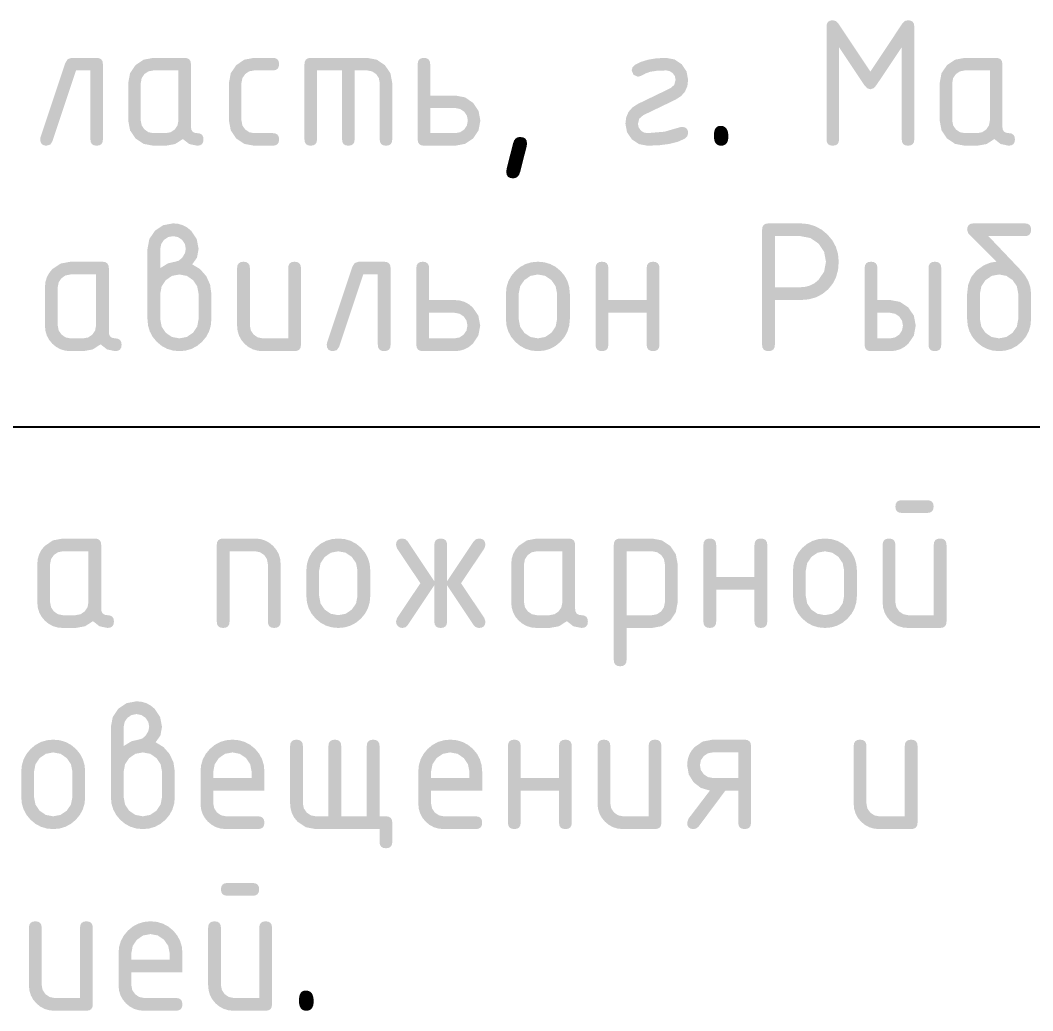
# Model space of a CAD drawing. Header units: millimetres. Extents: x 0 to 420, y 0 to 297.
# Drawn here: x 349.76 to 369.58, y 19.18 to 38.57 of the extents above; entities that cross this region are included whole.
import ezdxf

# ---------------------------------------------------------------- set-up
doc = ezdxf.new("R2010")
doc.units = ezdxf.units.MM
doc.layers.get('0').update_dxf_attribs({"linetype": 'CONTINUOUS'})
doc.styles.get("Standard").update_dxf_attribs({"font": 'STANDARD'})

msp = doc.modelspace()

# ---------------------------------------------------------------- hatches: boundary and pattern name
at = {"true_color": 0x000007}
for points in [[(367.138339, 38.566378), (367.191962, 38.558644), (367.230392, 38.53551), (367.253526, 38.49708), (367.26126, 38.443457), (367.26126, 36.233635), (367.253526, 36.17978), (367.230392, 36.141376), (367.191962, 36.118371), (367.138339, 36.110714), (367.084802, 36.118371), (367.046562, 36.141376), (367.023617, 36.17978), (367.015969, 36.233635), (367.015969, 38.039968), (366.515466, 37.290315), (366.461791, 37.234504), (366.401915, 37.215901), (366.340386, 37.234504), (366.286711, 37.290315), (365.787862, 38.039968), (365.787862, 36.233635), (365.780127, 36.17978), (365.756994, 36.141376), (365.718564, 36.118371), (365.664941, 36.110714), (365.611404, 36.118371), (365.573163, 36.141376), (365.550219, 36.17978), (365.542571, 36.233635), (365.542571, 38.443457), (365.550219, 38.49708), (365.573163, 38.53551), (365.611404, 38.558644), (365.664941, 38.566378), (365.725368, 38.551082), (365.772979, 38.505193), (366.401915, 37.562064), (367.034159, 38.512359), (367.077568, 38.552805)], [(350.761421, 37.829955), (351.252554, 37.829955), (351.306177, 37.82222), (351.344607, 37.799087), (351.367741, 37.760657), (351.375475, 37.707034), (351.375475, 36.233635), (351.367741, 36.17978), (351.344607, 36.141376), (351.306177, 36.118371), (351.252554, 36.110714), (351.199017, 36.118371), (351.160776, 36.141376), (351.137832, 36.17978), (351.130184, 36.233635), (351.130184, 37.584113), (350.849064, 37.584113), (350.386043, 36.194499), (350.343049, 36.131523), (350.270288, 36.110714), (350.216751, 36.118474), (350.178511, 36.141789), (350.155567, 36.18071), (350.147918, 36.235289), (350.153431, 36.272771), (350.639051, 37.729082), (350.68618, 37.804737)], [(354.088123, 37.338822), (354.088123, 36.601847), (354.106037, 36.508278), (354.160332, 36.428765), (354.24012, 36.374471), (354.333965, 36.356556), (354.702176, 36.356556), (354.755799, 36.348822), (354.794229, 36.325688), (354.817363, 36.287258), (354.825097, 36.233635), (354.817363, 36.17978), (354.794229, 36.141376), (354.755799, 36.118371), (354.702176, 36.110714), (354.333965, 36.110714), (354.143382, 36.146268), (353.985045, 36.252928), (353.878385, 36.411264), (353.842832, 36.601847), (353.842832, 37.338822), (353.878385, 37.528922), (353.985045, 37.68719), (354.143382, 37.794126), (354.333965, 37.829955), (354.702176, 37.829955), (354.755799, 37.82222), (354.794229, 37.799087), (354.817363, 37.760657), (354.825097, 37.707034), (354.817363, 37.653178), (354.794229, 37.614774), (354.755799, 37.591769), (354.702176, 37.584113), (354.333965, 37.584113), (354.239018, 37.56606), (354.159781, 37.512455), (354.105968, 37.43308)], [(355.443931, 37.829955), (356.549118, 37.829955), (356.738116, 37.794057), (356.896935, 37.686639), (357.004353, 37.52782), (357.040251, 37.338822), (357.040251, 36.233635), (357.032516, 36.17978), (357.009383, 36.141376), (356.970953, 36.118371), (356.91733, 36.110714), (356.863793, 36.118371), (356.825552, 36.141376), (356.802608, 36.17978), (356.79496, 36.233635), (356.79496, 37.338822), (356.777183, 37.434458), (356.723853, 37.513557), (356.644754, 37.566405), (356.549118, 37.584113), (356.303827, 37.584113), (356.303827, 36.233635), (356.296093, 36.17978), (356.272959, 36.141376), (356.234529, 36.118371), (356.180906, 36.110714), (356.127051, 36.118371), (356.088646, 36.141376), (356.065642, 36.17978), (356.057985, 36.233635), (356.057985, 37.584113), (355.566852, 37.584113), (355.566852, 36.233635), (355.559118, 36.17978), (355.535984, 36.141376), (355.497554, 36.118371), (355.443931, 36.110714), (355.390394, 36.118371), (355.352154, 36.141376), (355.32921, 36.17978), (355.321561, 36.233635), (355.321561, 37.707034), (355.32921, 37.760657), (355.352154, 37.799087), (355.390394, 37.82222)], [(362.710049, 36.478926), (362.763672, 36.471278), (362.802102, 36.448334), (362.825235, 36.410093), (362.83297, 36.356556), (362.815675, 36.293373), (362.764068, 36.246313), (362.629812, 36.186989), (362.463518, 36.144614), (362.265183, 36.119189), (362.03481, 36.110714), (361.869445, 36.142133), (361.730539, 36.236391), (361.636557, 36.375298), (361.605413, 36.540662), (361.620718, 36.666029), (361.666667, 36.772586), (361.743312, 36.860333), (361.850704, 36.929269), (362.486806, 37.236296), (362.562461, 37.301201), (362.587679, 37.400007), (362.574105, 37.470424), (362.53366, 37.530094), (362.473715, 37.570539), (362.403022, 37.584113), (362.220363, 37.577567), (362.092688, 37.558206), (362.004562, 37.527269), (361.908582, 37.476074), (361.850704, 37.461192), (361.764714, 37.498123), (361.727783, 37.584113), (361.743975, 37.64454), (361.792826, 37.692151), (361.911889, 37.752285), (362.053276, 37.795366), (362.216987, 37.82129), (362.403022, 37.829955), (362.568386, 37.798535), (362.707293, 37.704278), (362.80155, 37.565371), (362.83297, 37.400007), (362.817475, 37.27464), (362.771027, 37.168083), (362.693676, 37.080336), (362.585474, 37.0114), (361.954884, 36.70768), (361.876749, 36.640708), (361.850704, 36.540662), (361.864071, 36.469555), (361.904723, 36.410024), (361.964185, 36.369854), (362.03481, 36.356556), (362.371602, 36.384737), (362.663747, 36.469555)], [(355.253353, 33.714454), (355.253353, 32.214046), (355.245507, 32.159149), (355.222003, 32.120064), (355.182893, 32.096689), (355.128227, 32.088921), (354.502598, 32.088921), (354.401631, 32.097929), (354.308777, 32.125025), (354.224088, 32.170311), (354.147615, 32.23389), (354.084036, 32.310371), (354.03875, 32.395121), (354.011655, 32.488138), (354.002646, 32.589424), (354.002646, 33.714454), (354.010415, 33.769119), (354.03379, 33.80823), (354.072874, 33.831734), (354.127772, 33.83958), (354.182437, 33.831734), (354.221547, 33.80823), (354.245051, 33.769119), (354.252898, 33.714454), (354.252898, 32.589424), (354.271226, 32.493995), (354.32676, 32.413035), (354.407445, 32.3575), (354.502598, 32.339172), (355.003102, 32.339172), (355.003102, 33.714454), (355.01087, 33.769119), (355.034245, 33.80823), (355.07333, 33.831734), (355.128227, 33.83958), (355.182893, 33.831734), (355.222003, 33.80823), (355.245507, 33.769119)], [(356.382329, 33.83958), (356.882832, 33.83958), (356.937497, 33.831734), (356.976607, 33.80823), (357.000112, 33.769119), (357.007958, 33.714454), (357.007958, 32.214046), (357.000112, 32.159149), (356.976607, 32.120064), (356.937497, 32.096689), (356.882832, 32.088921), (356.827934, 32.096689), (356.78885, 32.120064), (356.765475, 32.159149), (356.757706, 32.214046), (356.757706, 33.58988), (356.471625, 33.58988), (355.999785, 32.174359), (355.955963, 32.110142), (355.882376, 32.088921), (355.827479, 32.096793), (355.788394, 32.120478), (355.765019, 32.160079), (355.75725, 32.2157), (355.762763, 32.253734), (356.257203, 33.737605), (356.305503, 33.814018)], [(361.271316, 32.839125), (361.271316, 32.214046), (361.263469, 32.159149), (361.239965, 32.120064), (361.200855, 32.096689), (361.14619, 32.088921), (361.091292, 32.096689), (361.052208, 32.120064), (361.028833, 32.159149), (361.021064, 32.214046), (361.021064, 33.714454), (361.028833, 33.769119), (361.052208, 33.80823), (361.091292, 33.831734), (361.14619, 33.83958), (361.200855, 33.831734), (361.239965, 33.80823), (361.263469, 33.769119), (361.271316, 33.714454), (361.271316, 33.089376), (362.02152, 33.089376), (362.02152, 33.714454), (362.029288, 33.769119), (362.052663, 33.80823), (362.091748, 33.831734), (362.146646, 33.83958), (362.201311, 33.831734), (362.240421, 33.80823), (362.263925, 33.769119), (362.271771, 33.714454), (362.271771, 32.214046), (362.263925, 32.159149), (362.240421, 32.120064), (362.201311, 32.096689), (362.146646, 32.088921), (362.091748, 32.096689), (362.052663, 32.120064), (362.029288, 32.159149), (362.02152, 32.214046), (362.02152, 32.839125)], [(353.604292, 26.795126), (353.604292, 28.295534), (353.61206, 28.350199), (353.635435, 28.389309), (353.67452, 28.412813), (353.729418, 28.42066), (354.354496, 28.42066), (354.454757, 28.411478), (354.547214, 28.384004), (354.631921, 28.338339), (354.708927, 28.274588), (354.772679, 28.1979), (354.818343, 28.113357), (354.845818, 28.02096), (354.854999, 27.920707), (354.854999, 26.795126), (354.847153, 26.740228), (354.823649, 26.701144), (354.784538, 26.677769), (354.729873, 26.67), (354.674976, 26.677769), (354.635891, 26.701144), (354.612516, 26.740228), (354.604747, 26.795126), (354.604747, 27.920707), (354.586626, 28.017997), (354.532538, 28.09875), (354.451992, 28.152838), (354.354496, 28.170959), (353.854543, 28.170959), (353.854543, 26.795126), (353.846697, 26.740228), (353.823193, 26.701144), (353.784083, 26.677769), (353.729418, 26.67), (353.67452, 26.677769), (353.635435, 26.701144), (353.61206, 26.740228)], [(357.863705, 27.505642), (357.342806, 26.725121), (357.298571, 26.683711), (357.238627, 26.67), (357.190809, 26.679164), (357.150432, 26.706931), (357.122665, 26.747308), (357.113501, 26.795126), (357.134447, 26.86513), (357.590853, 27.54533), (357.134447, 28.225529), (357.113501, 28.295534), (357.121269, 28.350199), (357.144644, 28.389309), (357.183729, 28.412813), (357.238627, 28.42066), (357.298571, 28.407017), (357.342806, 28.366089), (357.863705, 27.585017), (357.863705, 28.295534), (357.871473, 28.350199), (357.894848, 28.389309), (357.933933, 28.412813), (357.988831, 28.42066), (358.043496, 28.412813), (358.082606, 28.389309), (358.10611, 28.350199), (358.113956, 28.295534), (358.113956, 27.585017), (358.634855, 28.366089), (358.678677, 28.407017), (358.739035, 28.42066), (358.7937, 28.412813), (358.83281, 28.389309), (358.856314, 28.350199), (358.86416, 28.295534), (358.843214, 28.225529), (358.386808, 27.54533), (358.843214, 26.86513), (358.86416, 26.795126), (358.856314, 26.740228), (358.83281, 26.701144), (358.7937, 26.677769), (358.739035, 26.67), (358.678677, 26.683711), (358.634855, 26.725121), (358.113956, 27.505642), (358.113956, 26.795126), (358.10611, 26.740228), (358.082606, 26.701144), (358.043496, 26.677769), (357.988831, 26.67), (357.933933, 26.677769), (357.894848, 26.701144), (357.871473, 26.740228), (357.863705, 26.795126)], [(363.382318, 27.420204), (363.382318, 26.795126), (363.374472, 26.740228), (363.350968, 26.701144), (363.311858, 26.677769), (363.257192, 26.67), (363.202295, 26.677769), (363.16321, 26.701144), (363.139835, 26.740228), (363.132067, 26.795126), (363.132067, 28.295534), (363.139835, 28.350199), (363.16321, 28.389309), (363.202295, 28.412813), (363.257192, 28.42066), (363.311858, 28.412813), (363.350968, 28.389309), (363.374472, 28.350199), (363.382318, 28.295534), (363.382318, 27.670456), (364.132522, 27.670456), (364.132522, 28.295534), (364.140291, 28.350199), (364.163666, 28.389309), (364.202751, 28.412813), (364.257648, 28.42066), (364.312313, 28.412813), (364.351424, 28.389309), (364.374928, 28.350199), (364.382774, 28.295534), (364.382774, 26.795126), (364.374928, 26.740228), (364.351424, 26.701144), (364.312313, 26.677769), (364.257648, 26.67), (364.202751, 26.677769), (364.163666, 26.701144), (364.140291, 26.740228), (364.132522, 26.795126), (364.132522, 27.420204)], [(356.791434, 22.732831), (355.540726, 22.732831), (355.346905, 22.769211), (355.185743, 22.878351), (355.122164, 22.955134), (355.076878, 23.039926), (355.049783, 23.132677), (355.040774, 23.233334), (355.040774, 24.358364), (355.048542, 24.413029), (355.071917, 24.45214), (355.111002, 24.475644), (355.1659, 24.48349), (355.220565, 24.475644), (355.259675, 24.45214), (355.283179, 24.413029), (355.291026, 24.358364), (355.291026, 23.233334), (355.309353, 23.137905), (355.364888, 23.056945), (355.445573, 23.00141), (355.540726, 22.983082), (355.790978, 22.983082), (355.790978, 24.358364), (355.798746, 24.413029), (355.822121, 24.45214), (355.861206, 24.475644), (355.916104, 24.48349), (355.970769, 24.475644), (356.009879, 24.45214), (356.033383, 24.413029), (356.04123, 24.358364), (356.04123, 22.983082), (356.541182, 22.983082), (356.541182, 24.358364), (356.54895, 24.413029), (356.572325, 24.45214), (356.61141, 24.475644), (356.666308, 24.48349), (356.720973, 24.475644), (356.760083, 24.45214), (356.783587, 24.413029), (356.791434, 24.358364), (356.791434, 22.983082), (356.916559, 22.983082), (356.971224, 22.975236), (357.010335, 22.951732), (357.033839, 22.912621), (357.041685, 22.857956), (357.041685, 22.482579), (357.033839, 22.427914), (357.010335, 22.388803), (356.971224, 22.365299), (356.916559, 22.357453), (356.861662, 22.365299), (356.822577, 22.388803), (356.799202, 22.427914), (356.791434, 22.482579)], [(359.554987, 23.483035), (359.554987, 22.857956), (359.547141, 22.803059), (359.523636, 22.763974), (359.484526, 22.740599), (359.429861, 22.732831), (359.374963, 22.740599), (359.335879, 22.763974), (359.312504, 22.803059), (359.304735, 22.857956), (359.304735, 24.358364), (359.312504, 24.413029), (359.335879, 24.45214), (359.374963, 24.475644), (359.429861, 24.48349), (359.484526, 24.475644), (359.523636, 24.45214), (359.547141, 24.413029), (359.554987, 24.358364), (359.554987, 23.733286), (360.305191, 23.733286), (360.305191, 24.358364), (360.31296, 24.413029), (360.336335, 24.45214), (360.375419, 24.475644), (360.430317, 24.48349), (360.484982, 24.475644), (360.524092, 24.45214), (360.547596, 24.413029), (360.555443, 24.358364), (360.555443, 22.857956), (360.547596, 22.803059), (360.524092, 22.763974), (360.484982, 22.740599), (360.430317, 22.732831), (360.375419, 22.740599), (360.336335, 22.763974), (360.31296, 22.803059), (360.305191, 22.857956), (360.305191, 23.483035)], [(362.310047, 24.358364), (362.310047, 22.857956), (362.302201, 22.803059), (362.278697, 22.763974), (362.239586, 22.740599), (362.184921, 22.732831), (361.559292, 22.732831), (361.458325, 22.74184), (361.365471, 22.768935), (361.280782, 22.814221), (361.204309, 22.8778), (361.14073, 22.954281), (361.095444, 23.039031), (361.068349, 23.132048), (361.05934, 23.233334), (361.05934, 24.358364), (361.067108, 24.413029), (361.090483, 24.45214), (361.129568, 24.475644), (361.184465, 24.48349), (361.239131, 24.475644), (361.278241, 24.45214), (361.301745, 24.413029), (361.309591, 24.358364), (361.309591, 23.233334), (361.327919, 23.137905), (361.383454, 23.056945), (361.464138, 23.00141), (361.559292, 22.983082), (362.059795, 22.983082), (362.059795, 24.358364), (362.067564, 24.413029), (362.090939, 24.45214), (362.130024, 24.475644), (362.184921, 24.48349), (362.239586, 24.475644), (362.278697, 24.45214), (362.302201, 24.413029)], [(367.32487, 24.358364), (367.32487, 22.857956), (367.317024, 22.803059), (367.29352, 22.763974), (367.254409, 22.740599), (367.199744, 22.732831), (366.574115, 22.732831), (366.473148, 22.74184), (366.380294, 22.768935), (366.295605, 22.814221), (366.219132, 22.8778), (366.155553, 22.954281), (366.110267, 23.039031), (366.083172, 23.132048), (366.074163, 23.233334), (366.074163, 24.358364), (366.081931, 24.413029), (366.105306, 24.45214), (366.144391, 24.475644), (366.199289, 24.48349), (366.253954, 24.475644), (366.293064, 24.45214), (366.316568, 24.413029), (366.324414, 24.358364), (366.324414, 23.233334), (366.342742, 23.137905), (366.398277, 23.056945), (366.478961, 23.00141), (366.574115, 22.983082), (367.074618, 22.983082), (367.074618, 24.358364), (367.082387, 24.413029), (367.105762, 24.45214), (367.144847, 24.475644), (367.199744, 24.48349), (367.254409, 24.475644), (367.29352, 24.45214), (367.317024, 24.413029)], [(351.177462, 20.802237), (351.177462, 19.301829), (351.169616, 19.246932), (351.146112, 19.207847), (351.107002, 19.184472), (351.052337, 19.176704), (350.426707, 19.176704), (350.32574, 19.185713), (350.232886, 19.212808), (350.148197, 19.258094), (350.071725, 19.321673), (350.008145, 19.398154), (349.96286, 19.482904), (349.935764, 19.575921), (349.926755, 19.677207), (349.926755, 20.802237), (349.934524, 20.856902), (349.957899, 20.896013), (349.996983, 20.919517), (350.051881, 20.927363), (350.106546, 20.919517), (350.145656, 20.896013), (350.169161, 20.856902), (350.177007, 20.802237), (350.177007, 19.677207), (350.195335, 19.581778), (350.25087, 19.500818), (350.331554, 19.445283), (350.426707, 19.426955), (350.927211, 19.426955), (350.927211, 20.802237), (350.934979, 20.856902), (350.958354, 20.896013), (350.997439, 20.919517), (351.052337, 20.927363), (351.107002, 20.919517), (351.146112, 20.896013), (351.169616, 20.856902)]]:
    msp.add_hatch(color=0, dxfattribs=at).paths.add_polyline_path(points, flags=0)
h = msp.add_hatch(color=0, dxfattribs=at)
h.paths.add_polyline_path([(352.853458, 37.584113), (352.362325, 37.584113), (352.267378, 37.56606), (352.188141, 37.512455), (352.134329, 37.43308), (352.116483, 37.338822), (352.116483, 36.601847), (352.134398, 36.508278), (352.188692, 36.428765), (352.268481, 36.374471), (352.362325, 36.356556), (352.607616, 36.356556), (352.702356, 36.374333), (352.7818, 36.427663), (352.835406, 36.5069), (352.853458, 36.601847)], flags=0)
h.paths.add_polyline_path([(353.344591, 36.233635), (353.336857, 36.17978), (353.313723, 36.141376), (353.275293, 36.118371), (353.22167, 36.110714), (353.0654, 36.143098), (352.94055, 36.240801), (352.789379, 36.143098), (352.607616, 36.110714), (352.362325, 36.110714), (352.171743, 36.146268), (352.013406, 36.252928), (351.906746, 36.411264), (351.871192, 36.601847), (351.871192, 37.338822), (351.906746, 37.528922), (352.013406, 37.68719), (352.171743, 37.794126), (352.362325, 37.829955), (352.975828, 37.829955), (353.029451, 37.82222), (353.067881, 37.799087), (353.091015, 37.760657), (353.098749, 37.707034), (353.098749, 36.478926), (353.106406, 36.425389), (353.12941, 36.387149), (353.167814, 36.364204), (353.22167, 36.356556), (353.275293, 36.348822), (353.313723, 36.325688), (353.336857, 36.287258)], flags=0)
h = msp.add_hatch(color=0, dxfattribs=at)
h.paths.add_polyline_path([(358.765302, 36.601847), (358.729748, 36.411264), (358.623088, 36.252928), (358.464752, 36.146268), (358.274169, 36.110714), (357.660115, 36.110714), (357.606578, 36.118371), (357.568338, 36.141376), (357.545393, 36.17978), (357.537745, 36.233635), (357.537745, 37.707034), (357.545393, 37.760657), (357.568338, 37.799087), (357.606578, 37.82222), (357.660115, 37.829955), (357.713738, 37.82222), (357.752168, 37.799087), (357.775302, 37.760657), (357.783036, 37.707034), (357.783036, 37.09298), (358.274169, 37.09298), (358.464752, 37.057082), (358.623088, 36.949664), (358.729748, 36.790845)], flags=0)
h.paths.add_polyline_path([(358.520011, 36.601847), (358.502234, 36.697483), (358.448904, 36.776582), (358.369805, 36.829912), (358.274169, 36.847689), (357.783036, 36.847689), (357.783036, 36.356556), (358.274169, 36.356556), (358.368909, 36.374333), (358.448353, 36.427663), (358.501959, 36.5069)], flags=0)
h = msp.add_hatch(color=0, dxfattribs=at)
h.paths.add_polyline_path([(368.74102, 37.584113), (368.249887, 37.584113), (368.154941, 37.56606), (368.075703, 37.512455), (368.021891, 37.43308), (368.004045, 37.338822), (368.004045, 36.601847), (368.02196, 36.508278), (368.076255, 36.428765), (368.156043, 36.374471), (368.249887, 36.356556), (368.495178, 36.356556), (368.589918, 36.374333), (368.669362, 36.427663), (368.722968, 36.5069), (368.74102, 36.601847)], flags=0)
h.paths.add_polyline_path([(369.232153, 36.233635), (369.224419, 36.17978), (369.201285, 36.141376), (369.162855, 36.118371), (369.109232, 36.110714), (368.952963, 36.143098), (368.828112, 36.240801), (368.676942, 36.143098), (368.495178, 36.110714), (368.249887, 36.110714), (368.059305, 36.146268), (367.900968, 36.252928), (367.794308, 36.411264), (367.758755, 36.601847), (367.758755, 37.338822), (367.794308, 37.528922), (367.900968, 37.68719), (368.059305, 37.794126), (368.249887, 37.829955), (368.86339, 37.829955), (368.917013, 37.82222), (368.955443, 37.799087), (368.978577, 37.760657), (368.986311, 37.707034), (368.986311, 36.478926), (368.993968, 36.425389), (369.016972, 36.387149), (369.055377, 36.364204), (369.109232, 36.356556), (369.162855, 36.348822), (369.201285, 36.325688), (369.224419, 36.287258)], flags=0)
h = msp.add_hatch(color=0, dxfattribs=at)
h.paths.add_polyline_path([(352.498293, 33.714454), (352.650497, 33.80823), (352.789886, 33.83958), (352.864713, 33.861215), (352.933753, 33.926672), (352.982122, 34.008045), (352.998245, 34.089832), (352.980124, 34.187328), (352.926036, 34.267875), (352.84549, 34.321963), (352.747994, 34.340084), (352.651669, 34.321618), (352.571054, 34.266772), (352.516483, 34.186157), (352.498293, 34.089832)], flags=0)
h.paths.add_polyline_path([(353.123371, 33.788317), (353.277918, 33.694955), (353.397325, 33.559012), (353.473255, 33.394198), (353.498749, 33.214502), (353.498749, 32.713999), (353.487285, 32.588322), (353.452929, 32.472566), (353.395732, 32.366733), (353.315745, 32.270822), (353.2193, 32.19124), (353.113449, 32.134396), (352.99809, 32.100289), (352.873119, 32.088921), (352.747442, 32.100298), (352.631687, 32.134465), (352.525854, 32.191472), (352.429942, 32.271373), (352.350361, 32.367586), (352.293517, 32.473462), (352.25941, 32.58895), (352.248041, 32.713999), (352.248041, 34.089832), (352.284422, 34.283722), (352.393562, 34.445366), (352.555068, 34.554024), (352.747994, 34.590335), (352.848969, 34.581154), (352.941884, 34.55368), (353.026736, 34.508015), (353.103527, 34.444263), (353.212186, 34.282551), (353.248497, 34.089832), (353.217147, 33.919438)], flags=0)
h.paths.add_polyline_path([(353.248497, 32.713999), (353.248497, 33.214502), (353.221212, 33.358438), (353.139356, 33.479637), (353.018227, 33.56225), (352.873119, 33.58988), (352.728012, 33.56225), (352.606883, 33.479637), (352.525303, 33.358438), (352.498293, 33.214502), (352.498293, 32.713999), (352.525303, 32.568891), (352.606883, 32.447762), (352.728012, 32.366182), (352.873119, 32.339172), (353.018227, 32.366526), (353.139356, 32.448864), (353.221212, 32.570063)], flags=0)
h = msp.add_hatch(color=0, dxfattribs=at)
h.paths.add_polyline_path([(364.406408, 34.590335), (365.031487, 34.590335), (365.181874, 34.576598), (365.32053, 34.535421), (365.447508, 34.466855), (365.562858, 34.370952), (365.658442, 34.255601), (365.726845, 34.128624), (365.767962, 33.989967), (365.781691, 33.83958), (365.768668, 33.680503), (365.729601, 33.537239), (365.664488, 33.409684), (365.573331, 33.297736), (365.461305, 33.206578), (365.333621, 33.141466), (365.190331, 33.102399), (365.031487, 33.089376), (364.531534, 33.089376), (364.531534, 32.214046), (364.523688, 32.159149), (364.500184, 32.120064), (364.461073, 32.096689), (364.406408, 32.088921), (364.351511, 32.096689), (364.312426, 32.120064), (364.289051, 32.159149), (364.281283, 32.214046), (364.281283, 34.46521), (364.289051, 34.519875), (364.312426, 34.558985), (364.351511, 34.582489)], flags=0)
h.paths.add_polyline_path([(364.531534, 34.340084), (364.531534, 33.339628), (365.031487, 33.339628), (365.132462, 33.348637), (365.225377, 33.375733), (365.310229, 33.421018), (365.38702, 33.484598), (365.495679, 33.645759), (365.53199, 33.83958), (365.495679, 34.03347), (365.38702, 34.195114), (365.225377, 34.303772), (365.031487, 34.340084)], flags=0)
h = msp.add_hatch(color=0, dxfattribs=at)
h.paths.add_polyline_path([(369.546961, 33.214502), (369.546961, 32.713999), (369.535497, 32.58895), (369.501141, 32.473462), (369.443944, 32.367586), (369.363957, 32.271373), (369.267512, 32.191472), (369.161661, 32.134465), (369.046302, 32.100298), (368.921332, 32.088921), (368.796283, 32.100298), (368.680795, 32.134465), (368.574919, 32.191472), (368.478706, 32.271373), (368.398805, 32.367586), (368.341798, 32.473462), (368.307631, 32.58895), (368.296253, 32.713999), (368.296253, 33.214502), (368.316511, 33.390426), (368.377282, 33.541235), (368.478568, 33.667033), (368.620368, 33.767922), (368.749766, 33.821528), (368.870069, 33.83958), (368.320507, 34.389142), (368.296253, 34.463005), (368.304022, 34.518712), (368.327397, 34.558503), (368.366482, 34.582377), (368.421379, 34.590335), (369.423489, 34.590335), (369.478154, 34.582489), (369.517264, 34.558985), (369.540768, 34.519875), (369.548615, 34.46521), (369.540768, 34.410312), (369.517264, 34.371227), (369.478154, 34.347852), (369.423489, 34.340084), (368.712972, 34.340084), (369.341909, 33.678625), (369.431619, 33.568434), (369.495698, 33.454419), (369.534145, 33.336476)], flags=0)
h.paths.add_polyline_path([(369.296709, 32.713999), (369.296709, 33.214502), (369.269079, 33.358438), (369.186466, 33.479637), (369.065268, 33.56225), (368.921332, 33.58988), (368.777189, 33.56225), (368.656197, 33.479637), (368.573859, 33.358438), (368.546505, 33.214502), (368.546505, 32.713999), (368.573515, 32.568891), (368.655095, 32.447762), (368.776224, 32.366182), (368.921332, 32.339172), (369.065268, 32.366526), (369.186466, 32.448864), (369.269079, 32.570063)], flags=0)
h = msp.add_hatch(color=0, dxfattribs=at)
h.paths.add_polyline_path([(351.241012, 33.58988), (350.740508, 33.58988), (350.644183, 33.571414), (350.563568, 33.516568), (350.508998, 33.435953), (350.490808, 33.339628), (350.490808, 32.589424), (350.509136, 32.493995), (350.564671, 32.413035), (350.645355, 32.3575), (350.740508, 32.339172), (350.99076, 32.339172), (351.087085, 32.357362), (351.1677, 32.411933), (351.222546, 32.492617), (351.241012, 32.589424)], flags=0)
h.paths.add_polyline_path([(351.740964, 32.214046), (351.733118, 32.159149), (351.709614, 32.120064), (351.670503, 32.096689), (351.615838, 32.088921), (351.457088, 32.122062), (351.329757, 32.221763), (351.175555, 32.122062), (350.99076, 32.088921), (350.740508, 32.088921), (350.639541, 32.097929), (350.546687, 32.125025), (350.461998, 32.170311), (350.385526, 32.23389), (350.321946, 32.310371), (350.276661, 32.395121), (350.249565, 32.488138), (350.240556, 32.589424), (350.240556, 33.339628), (350.249565, 33.440518), (350.276661, 33.533242), (350.321946, 33.617906), (350.385526, 33.694611), (350.546687, 33.803269), (350.740508, 33.83958), (351.366138, 33.83958), (351.420803, 33.831734), (351.459913, 33.80823), (351.483417, 33.769119), (351.491263, 33.714454), (351.491263, 32.464298), (351.499023, 32.409401), (351.522338, 32.370316), (351.561259, 32.346941), (351.615838, 32.339172), (351.670503, 32.331326), (351.709614, 32.307822), (351.733118, 32.268711)], flags=0)
h = msp.add_hatch(color=0, dxfattribs=at)
h.paths.add_polyline_path([(358.762562, 32.589424), (358.726251, 32.395121), (358.617593, 32.23389), (358.540802, 32.170311), (358.455949, 32.125025), (358.363035, 32.097929), (358.262059, 32.088921), (357.636981, 32.088921), (357.582083, 32.096689), (357.542999, 32.120064), (357.519624, 32.159149), (357.511855, 32.214046), (357.511855, 33.714454), (357.519624, 33.769119), (357.542999, 33.80823), (357.582083, 33.831734), (357.636981, 33.83958), (357.691646, 33.831734), (357.730756, 33.80823), (357.75426, 33.769119), (357.762107, 33.714454), (357.762107, 33.089376), (358.262059, 33.089376), (358.363035, 33.080195), (358.455949, 33.05272), (358.540802, 33.007056), (358.617593, 32.943304), (358.726251, 32.782074)], flags=0)
h.paths.add_polyline_path([(358.512311, 32.589424), (358.494189, 32.686645), (358.440101, 32.766915), (358.359555, 32.821003), (358.262059, 32.839125), (357.762107, 32.839125), (357.762107, 32.339172), (358.262059, 32.339172), (358.358384, 32.357362), (358.438999, 32.411933), (358.493845, 32.492617)], flags=0)
h = msp.add_hatch(color=0, dxfattribs=at)
h.paths.add_polyline_path([(359.266459, 32.713999), (359.266459, 33.214502), (359.277837, 33.339464), (359.312004, 33.454763), (359.369011, 33.56045), (359.448912, 33.656577), (359.545125, 33.736563), (359.651001, 33.79376), (359.766489, 33.828117), (359.891538, 33.83958), (360.017929, 33.828229), (360.134141, 33.794243), (360.240121, 33.737726), (360.335817, 33.658782), (360.41508, 33.563086), (360.471761, 33.457106), (360.505807, 33.340894), (360.517167, 33.214502), (360.517167, 32.713999), (360.505703, 32.58895), (360.471347, 32.473462), (360.41415, 32.367586), (360.334163, 32.271373), (360.237718, 32.191472), (360.131867, 32.134465), (360.016508, 32.100298), (359.891538, 32.088921), (359.766489, 32.100298), (359.651001, 32.134465), (359.545125, 32.191472), (359.448912, 32.271373), (359.369011, 32.367586), (359.312004, 32.473462), (359.277837, 32.58895)], flags=0)
h.paths.add_polyline_path([(360.266915, 32.713999), (360.266915, 33.214502), (360.239285, 33.358438), (360.156672, 33.479637), (360.035474, 33.56225), (359.891538, 33.58988), (359.747395, 33.56225), (359.626403, 33.479637), (359.544065, 33.358438), (359.516711, 33.214502), (359.516711, 32.713999), (359.543721, 32.568891), (359.625301, 32.447762), (359.74643, 32.366182), (359.891538, 32.339172), (360.035474, 32.366526), (360.156672, 32.448864), (360.239285, 32.570063)], flags=0)
h = msp.add_hatch(color=0, dxfattribs=at)
h.paths.add_polyline_path([(367.289224, 32.589424), (367.252912, 32.395121), (367.144254, 32.23389), (367.067463, 32.170311), (366.98261, 32.125025), (366.889696, 32.097929), (366.78872, 32.088921), (366.413894, 32.088921), (366.358996, 32.096689), (366.319912, 32.120064), (366.296537, 32.159149), (366.288768, 32.214046), (366.288768, 33.714454), (366.296537, 33.769119), (366.319912, 33.80823), (366.358996, 33.831734), (366.413894, 33.83958), (366.468559, 33.831734), (366.507669, 33.80823), (366.531174, 33.769119), (366.53902, 33.714454), (366.53902, 33.089376), (366.78872, 33.089376), (366.98261, 33.053065), (367.144254, 32.944407), (367.252912, 32.783038)], flags=0)
h.paths.add_polyline_path([(367.038972, 32.589424), (367.020851, 32.686645), (366.966763, 32.766915), (366.886216, 32.821003), (366.78872, 32.839125), (366.53902, 32.839125), (366.53902, 32.339172), (366.78872, 32.339172), (366.885045, 32.357362), (366.96566, 32.411933), (367.020506, 32.492617)], flags=0)
h.paths.add_polyline_path([(367.539475, 33.714454), (367.547236, 33.769119), (367.57055, 33.80823), (367.609471, 33.831734), (367.66405, 33.83958), (367.718715, 33.831734), (367.757826, 33.80823), (367.78133, 33.769119), (367.789176, 33.714454), (367.789176, 32.214046), (367.78133, 32.159149), (367.757826, 32.120064), (367.718715, 32.096689), (367.66405, 32.088921), (367.609471, 32.096689), (367.57055, 32.120064), (367.547236, 32.159149), (367.539475, 32.214046)], flags=0)
h = msp.add_hatch(color=0, dxfattribs=at)
h.paths.add_polyline_path([(367.891983, 28.295534), (367.891983, 26.795126), (367.884137, 26.740228), (367.860633, 26.701144), (367.821522, 26.677769), (367.766857, 26.67), (367.141228, 26.67), (367.040261, 26.679009), (366.947407, 26.706104), (366.862718, 26.75139), (366.786245, 26.81497), (366.722666, 26.891451), (366.67738, 26.9762), (366.650285, 27.069218), (366.641276, 27.170503), (366.641276, 28.295534), (366.649044, 28.350199), (366.672419, 28.389309), (366.711504, 28.412813), (366.766402, 28.42066), (366.821067, 28.412813), (366.860177, 28.389309), (366.883681, 28.350199), (366.891527, 28.295534), (366.891527, 27.170503), (366.909855, 27.075074), (366.96539, 26.994114), (367.046074, 26.93858), (367.141228, 26.920252), (367.641731, 26.920252), (367.641731, 28.295534), (367.6495, 28.350199), (367.672875, 28.389309), (367.71196, 28.412813), (367.766857, 28.42066), (367.821522, 28.412813), (367.860633, 28.389309), (367.884137, 28.350199)], flags=0)
h.paths.add_polyline_path([(367.514401, 28.921163), (367.016102, 28.921163), (366.961523, 28.928932), (366.922602, 28.952307), (366.899287, 28.991391), (366.891527, 29.046289), (366.899287, 29.100954), (366.922602, 29.140064), (366.961523, 29.163569), (367.016102, 29.171415), (367.514401, 29.171415), (367.569066, 29.163569), (367.608176, 29.140064), (367.63168, 29.100954), (367.639527, 29.046289), (367.63168, 28.991391), (367.608176, 28.952307), (367.569066, 28.928932)], flags=0)
h = msp.add_hatch(color=0, dxfattribs=at)
h.paths.add_polyline_path([(351.091648, 28.170959), (350.591144, 28.170959), (350.49482, 28.152493), (350.414204, 28.097647), (350.359634, 28.017032), (350.341444, 27.920707), (350.341444, 27.170503), (350.359772, 27.075074), (350.415307, 26.994114), (350.495991, 26.93858), (350.591144, 26.920252), (350.841396, 26.920252), (350.937721, 26.938442), (351.018336, 26.993012), (351.073182, 27.073696), (351.091648, 27.170503)], flags=0)
h.paths.add_polyline_path([(351.5916, 26.795126), (351.583754, 26.740228), (351.56025, 26.701144), (351.521139, 26.677769), (351.466474, 26.67), (351.307724, 26.703142), (351.180394, 26.802843), (351.026191, 26.703142), (350.841396, 26.67), (350.591144, 26.67), (350.490177, 26.679009), (350.397323, 26.706104), (350.312634, 26.75139), (350.236162, 26.81497), (350.172583, 26.891451), (350.127297, 26.9762), (350.100201, 27.069218), (350.091192, 27.170503), (350.091192, 27.920707), (350.100201, 28.021597), (350.127297, 28.114322), (350.172583, 28.198985), (350.236162, 28.27569), (350.397323, 28.384348), (350.591144, 28.42066), (351.216774, 28.42066), (351.271439, 28.412813), (351.310549, 28.389309), (351.334053, 28.350199), (351.3419, 28.295534), (351.3419, 27.045377), (351.34966, 26.99048), (351.372974, 26.951395), (351.411895, 26.92802), (351.466474, 26.920252), (351.521139, 26.912405), (351.56025, 26.888901), (351.583754, 26.849791)], flags=0)
h = msp.add_hatch(color=0, dxfattribs=at)
h.paths.add_polyline_path([(355.358896, 27.295078), (355.358896, 27.795581), (355.370274, 27.920544), (355.40444, 28.035842), (355.461448, 28.141529), (355.541349, 28.237656), (355.637561, 28.317643), (355.743438, 28.37484), (355.858926, 28.409196), (355.983974, 28.42066), (356.110366, 28.409308), (356.226578, 28.375322), (356.332558, 28.318805), (356.428254, 28.239861), (356.507517, 28.144165), (356.564197, 28.038185), (356.598244, 27.921973), (356.609604, 27.795581), (356.609604, 27.295078), (356.59814, 27.17003), (356.563784, 27.054541), (356.506587, 26.948665), (356.4266, 26.852452), (356.330155, 26.772552), (356.224304, 26.715544), (356.108945, 26.681377), (355.983974, 26.67), (355.858926, 26.681377), (355.743438, 26.715544), (355.637561, 26.772552), (355.541349, 26.852452), (355.461448, 26.948665), (355.40444, 27.054541), (355.370274, 27.17003)], flags=0)
h.paths.add_polyline_path([(356.359352, 27.295078), (356.359352, 27.795581), (356.331722, 27.939518), (356.249109, 28.060716), (356.12791, 28.143329), (355.983974, 28.170959), (355.839832, 28.143329), (355.71884, 28.060716), (355.636502, 27.939518), (355.609148, 27.795581), (355.609148, 27.295078), (355.636158, 27.149971), (355.717737, 27.028841), (355.838867, 26.947261), (355.983974, 26.920252), (356.12791, 26.947606), (356.249109, 27.029943), (356.331722, 27.151142)], flags=0)
h = msp.add_hatch(color=0, dxfattribs=at)
h.paths.add_polyline_path([(360.370432, 28.170959), (359.869929, 28.170959), (359.773604, 28.152493), (359.692989, 28.097647), (359.638418, 28.017032), (359.620228, 27.920707), (359.620228, 27.170503), (359.638556, 27.075074), (359.694091, 26.994114), (359.774775, 26.93858), (359.869929, 26.920252), (360.120181, 26.920252), (360.216506, 26.938442), (360.297121, 26.993012), (360.351967, 27.073696), (360.370432, 27.170503)], flags=0)
h.paths.add_polyline_path([(360.870385, 26.795126), (360.862538, 26.740228), (360.839034, 26.701144), (360.799924, 26.677769), (360.745259, 26.67), (360.586509, 26.703142), (360.459178, 26.802843), (360.304976, 26.703142), (360.120181, 26.67), (359.869929, 26.67), (359.768962, 26.679009), (359.676108, 26.706104), (359.591419, 26.75139), (359.514946, 26.81497), (359.451367, 26.891451), (359.406081, 26.9762), (359.378986, 27.069218), (359.369977, 27.170503), (359.369977, 27.920707), (359.378986, 28.021597), (359.406081, 28.114322), (359.451367, 28.198985), (359.514946, 28.27569), (359.676108, 28.384348), (359.869929, 28.42066), (360.495558, 28.42066), (360.550223, 28.412813), (360.589334, 28.389309), (360.612838, 28.350199), (360.620684, 28.295534), (360.620684, 27.045377), (360.628444, 26.99048), (360.651759, 26.951395), (360.69068, 26.92802), (360.745259, 26.920252), (360.799924, 26.912405), (360.839034, 26.888901), (360.862538, 26.849791)], flags=0)
h = msp.add_hatch(color=0, dxfattribs=at)
h.paths.add_polyline_path([(361.377462, 28.295534), (361.385231, 28.350199), (361.408606, 28.389309), (361.44769, 28.412813), (361.502588, 28.42066), (362.127666, 28.42066), (362.321556, 28.384348), (362.4832, 28.27569), (362.591858, 28.114322), (362.62817, 27.920707), (362.62817, 27.170503), (362.591858, 26.977096), (362.4832, 26.815521), (362.321556, 26.70638), (362.127666, 26.67), (361.627714, 26.67), (361.627714, 26.044922), (361.619868, 25.990257), (361.596363, 25.951146), (361.557253, 25.927642), (361.502588, 25.919796), (361.44769, 25.927642), (361.408606, 25.951146), (361.385231, 25.990257), (361.377462, 26.044922)], flags=0)
h.paths.add_polyline_path([(361.627714, 28.170959), (361.627714, 26.920252), (362.127666, 26.920252), (362.223991, 26.938442), (362.304606, 26.993012), (362.359452, 27.073696), (362.377918, 27.170503), (362.377918, 27.920707), (362.359797, 28.017997), (362.305709, 28.09875), (362.225162, 28.152838), (362.127666, 28.170959)], flags=0)
h = msp.add_hatch(color=0, dxfattribs=at)
h.paths.add_polyline_path([(364.886671, 27.295078), (364.886671, 27.795581), (364.898049, 27.920544), (364.932215, 28.035842), (364.989223, 28.141529), (365.069123, 28.237656), (365.165336, 28.317643), (365.271213, 28.37484), (365.386701, 28.409196), (365.511749, 28.42066), (365.638141, 28.409308), (365.754353, 28.375322), (365.860333, 28.318805), (365.956029, 28.239861), (366.035292, 28.144165), (366.091972, 28.038185), (366.126018, 27.921973), (366.137379, 27.795581), (366.137379, 27.295078), (366.125915, 27.17003), (366.091559, 27.054541), (366.034362, 26.948665), (365.954375, 26.852452), (365.85793, 26.772552), (365.752079, 26.715544), (365.63672, 26.681377), (365.511749, 26.67), (365.386701, 26.681377), (365.271213, 26.715544), (365.165336, 26.772552), (365.069123, 26.852452), (364.989223, 26.948665), (364.932215, 27.054541), (364.898049, 27.17003)], flags=0)
h.paths.add_polyline_path([(365.887127, 27.295078), (365.887127, 27.795581), (365.859497, 27.939518), (365.776884, 28.060716), (365.655685, 28.143329), (365.511749, 28.170959), (365.367606, 28.143329), (365.246615, 28.060716), (365.164277, 27.939518), (365.136923, 27.795581), (365.136923, 27.295078), (365.163932, 27.149971), (365.245512, 27.028841), (365.366642, 26.947261), (365.511749, 26.920252), (365.655685, 26.947606), (365.776884, 27.029943), (365.859497, 27.151142)], flags=0)
h = msp.add_hatch(color=0, dxfattribs=at)
h.paths.add_polyline_path([(351.781816, 24.358364), (351.934021, 24.45214), (352.073409, 24.48349), (352.148237, 24.505125), (352.217277, 24.570582), (352.265646, 24.651955), (352.281769, 24.733742), (352.263648, 24.831238), (352.20956, 24.911785), (352.129013, 24.965873), (352.031517, 24.983994), (351.935192, 24.965528), (351.854577, 24.910682), (351.800007, 24.830067), (351.781816, 24.733742)], flags=0)
h.paths.add_polyline_path([(352.406895, 24.432227), (352.561442, 24.338865), (352.680849, 24.202922), (352.756779, 24.038108), (352.782272, 23.858412), (352.782272, 23.357909), (352.770809, 23.232232), (352.736452, 23.116476), (352.679255, 23.010643), (352.599269, 22.914732), (352.502823, 22.83515), (352.396973, 22.778306), (352.281614, 22.744199), (352.156643, 22.732831), (352.030966, 22.744208), (351.915211, 22.778375), (351.809377, 22.835382), (351.713466, 22.915283), (351.633884, 23.011496), (351.57704, 23.117372), (351.542934, 23.23286), (351.531565, 23.357909), (351.531565, 24.733742), (351.567945, 24.927632), (351.677086, 25.089276), (351.838592, 25.197934), (352.031517, 25.234246), (352.132493, 25.225064), (352.225407, 25.19759), (352.31026, 25.151925), (352.387051, 25.088173), (352.495709, 24.926461), (352.53202, 24.733742), (352.50067, 24.563348)], flags=0)
h.paths.add_polyline_path([(352.53202, 23.357909), (352.53202, 23.858412), (352.504735, 24.002348), (352.42288, 24.123547), (352.30175, 24.20616), (352.156643, 24.23379), (352.011535, 24.20616), (351.890406, 24.123547), (351.808826, 24.002348), (351.781816, 23.858412), (351.781816, 23.357909), (351.808826, 23.212801), (351.890406, 23.091672), (352.011535, 23.010092), (352.156643, 22.983082), (352.30175, 23.010436), (352.42288, 23.092774), (352.504735, 23.213973)], flags=0)
h = msp.add_hatch(color=0, dxfattribs=at)
h.paths.add_polyline_path([(349.77696, 23.357909), (349.77696, 23.858412), (349.788338, 23.983374), (349.822504, 24.098673), (349.879512, 24.20436), (349.959413, 24.300487), (350.055625, 24.380473), (350.161502, 24.437671), (350.27699, 24.472027), (350.402038, 24.48349), (350.52843, 24.472139), (350.644642, 24.438153), (350.750622, 24.381636), (350.846318, 24.302692), (350.925581, 24.206996), (350.982261, 24.101016), (351.016308, 23.984804), (351.027668, 23.858412), (351.027668, 23.357909), (351.016204, 23.23286), (350.981848, 23.117372), (350.924651, 23.011496), (350.844664, 22.915283), (350.748219, 22.835382), (350.642368, 22.778375), (350.527009, 22.744208), (350.402038, 22.732831), (350.27699, 22.744208), (350.161502, 22.778375), (350.055625, 22.835382), (349.959413, 22.915283), (349.879512, 23.011496), (349.822504, 23.117372), (349.788338, 23.23286)], flags=0)
h.paths.add_polyline_path([(350.777416, 23.357909), (350.777416, 23.858412), (350.749786, 24.002348), (350.667173, 24.123547), (350.545974, 24.20616), (350.402038, 24.23379), (350.257896, 24.20616), (350.136904, 24.123547), (350.054566, 24.002348), (350.027212, 23.858412), (350.027212, 23.357909), (350.054222, 23.212801), (350.135801, 23.091672), (350.256931, 23.010092), (350.402038, 22.983082), (350.545974, 23.010436), (350.667173, 23.092774), (350.749786, 23.213973)], flags=0)
h = msp.add_hatch(color=0, dxfattribs=at)
h.paths.add_polyline_path([(353.911247, 24.23379), (353.767105, 24.20616), (353.646113, 24.123547), (353.563775, 24.002348), (353.536421, 23.858412), (353.536421, 23.733286), (354.286625, 23.733286), (354.286625, 23.858412), (354.258995, 24.002348), (354.176382, 24.123547), (354.055183, 24.20616)], flags=0)
h.paths.add_polyline_path([(353.536421, 23.483035), (353.536421, 23.233334), (353.554749, 23.137905), (353.610284, 23.056945), (353.690968, 23.00141), (353.786122, 22.983082), (354.411751, 22.983082), (354.466416, 22.975236), (354.505526, 22.951732), (354.529031, 22.912621), (354.536877, 22.857956), (354.529031, 22.803059), (354.505526, 22.763974), (354.466416, 22.740599), (354.411751, 22.732831), (353.786122, 22.732831), (353.685154, 22.74184), (353.5923, 22.768935), (353.507611, 22.814221), (353.431139, 22.8778), (353.36756, 22.954281), (353.322274, 23.039031), (353.295178, 23.132048), (353.286169, 23.233334), (353.286169, 23.858412), (353.297547, 23.983374), (353.331713, 24.098673), (353.388721, 24.20436), (353.468622, 24.300487), (353.564834, 24.380473), (353.670711, 24.437671), (353.786199, 24.472027), (353.911247, 24.48349), (354.037639, 24.472139), (354.153851, 24.438153), (354.259831, 24.381636), (354.355527, 24.302692), (354.43479, 24.206996), (354.49147, 24.101016), (354.525517, 23.984804), (354.536877, 23.858412), (354.536877, 23.483035)], flags=0)
h = msp.add_hatch(color=0, dxfattribs=at)
h.paths.add_polyline_path([(358.175209, 24.23379), (358.031066, 24.20616), (357.910074, 24.123547), (357.827736, 24.002348), (357.800382, 23.858412), (357.800382, 23.733286), (358.550586, 23.733286), (358.550586, 23.858412), (358.522957, 24.002348), (358.440343, 24.123547), (358.319145, 24.20616)], flags=0)
h.paths.add_polyline_path([(357.800382, 23.483035), (357.800382, 23.233334), (357.81871, 23.137905), (357.874245, 23.056945), (357.954929, 23.00141), (358.050083, 22.983082), (358.675712, 22.983082), (358.730377, 22.975236), (358.769488, 22.951732), (358.792992, 22.912621), (358.800838, 22.857956), (358.792992, 22.803059), (358.769488, 22.763974), (358.730377, 22.740599), (358.675712, 22.732831), (358.050083, 22.732831), (357.949116, 22.74184), (357.856262, 22.768935), (357.771573, 22.814221), (357.6951, 22.8778), (357.631521, 22.954281), (357.586235, 23.039031), (357.55914, 23.132048), (357.550131, 23.233334), (357.550131, 23.858412), (357.561508, 23.983374), (357.595675, 24.098673), (357.652682, 24.20436), (357.732583, 24.300487), (357.828796, 24.380473), (357.934672, 24.437671), (358.05016, 24.472027), (358.175209, 24.48349), (358.301601, 24.472139), (358.417812, 24.438153), (358.523792, 24.381636), (358.619488, 24.302692), (358.698751, 24.206996), (358.755432, 24.101016), (358.789478, 23.984804), (358.800838, 23.858412), (358.800838, 23.483035)], flags=0)
h = msp.add_hatch(color=0, dxfattribs=at)
h.paths.add_polyline_path([(363.259326, 23.486893), (363.082524, 23.538638), (362.939621, 23.649502), (362.845363, 23.803291), (362.813944, 23.983538), (362.822953, 24.084428), (362.850049, 24.177152), (362.895335, 24.261816), (362.958914, 24.338521), (363.120075, 24.447179), (363.313896, 24.48349), (363.939526, 24.48349), (363.994191, 24.475644), (364.033301, 24.45214), (364.056805, 24.413029), (364.064652, 24.358364), (364.064652, 22.857956), (364.056805, 22.803059), (364.033301, 22.763974), (363.994191, 22.740599), (363.939526, 22.732831), (363.884628, 22.740599), (363.845544, 22.763974), (363.822169, 22.803059), (363.8144, 22.857956), (363.8144, 23.483035), (363.56029, 23.483035), (363.039391, 22.784094), (362.995225, 22.745646), (362.93907, 22.732831), (362.884172, 22.740599), (362.845088, 22.763974), (362.821713, 22.803059), (362.813944, 22.857956), (362.838198, 22.933473)], flags=0)
h.paths.add_polyline_path([(363.064196, 23.983538), (363.082524, 23.888109), (363.138059, 23.807149), (363.218743, 23.751614), (363.313896, 23.733286), (363.8144, 23.733286), (363.8144, 24.23379), (363.313896, 24.23379), (363.217572, 24.215324), (363.136956, 24.160478), (363.082386, 24.079863)], flags=0)
h = msp.add_hatch(color=0, dxfattribs=at)
h.paths.add_polyline_path([(354.686672, 20.802237), (354.686672, 19.301829), (354.678825, 19.246932), (354.655321, 19.207847), (354.616211, 19.184472), (354.561546, 19.176704), (353.935916, 19.176704), (353.834949, 19.185713), (353.742095, 19.212808), (353.657406, 19.258094), (353.580934, 19.321673), (353.517354, 19.398154), (353.472069, 19.482904), (353.444973, 19.575921), (353.435964, 19.677207), (353.435964, 20.802237), (353.443733, 20.856902), (353.467108, 20.896013), (353.506192, 20.919517), (353.56109, 20.927363), (353.615755, 20.919517), (353.654865, 20.896013), (353.67837, 20.856902), (353.686216, 20.802237), (353.686216, 19.677207), (353.704544, 19.581778), (353.760079, 19.500818), (353.840763, 19.445283), (353.935916, 19.426955), (354.43642, 19.426955), (354.43642, 20.802237), (354.444188, 20.856902), (354.467563, 20.896013), (354.506648, 20.919517), (354.561546, 20.927363), (354.616211, 20.919517), (354.655321, 20.896013), (354.678825, 20.856902)], flags=0)
h.paths.add_polyline_path([(354.309089, 21.427867), (353.81079, 21.427867), (353.756212, 21.435635), (353.717291, 21.45901), (353.693976, 21.498095), (353.686216, 21.552993), (353.693976, 21.607658), (353.717291, 21.646768), (353.756212, 21.670272), (353.81079, 21.678119), (354.309089, 21.678119), (354.363754, 21.670272), (354.402865, 21.646768), (354.426369, 21.607658), (354.434215, 21.552993), (354.426369, 21.498095), (354.402865, 21.45901), (354.363754, 21.435635)], flags=0)
h = msp.add_hatch(color=0, dxfattribs=at)
h.paths.add_polyline_path([(352.306438, 20.677663), (352.162295, 20.650033), (352.041303, 20.56742), (351.958965, 20.446221), (351.931611, 20.302285), (351.931611, 20.177159), (352.681815, 20.177159), (352.681815, 20.302285), (352.654186, 20.446221), (352.571572, 20.56742), (352.450374, 20.650033)], flags=0)
h.paths.add_polyline_path([(351.931611, 19.926908), (351.931611, 19.677207), (351.949939, 19.581778), (352.005474, 19.500818), (352.086158, 19.445283), (352.181312, 19.426955), (352.806941, 19.426955), (352.861606, 19.419109), (352.900717, 19.395605), (352.924221, 19.356495), (352.932067, 19.301829), (352.924221, 19.246932), (352.900717, 19.207847), (352.861606, 19.184472), (352.806941, 19.176704), (352.181312, 19.176704), (352.080345, 19.185713), (351.987491, 19.212808), (351.902802, 19.258094), (351.826329, 19.321673), (351.76275, 19.398154), (351.717464, 19.482904), (351.690368, 19.575921), (351.68136, 19.677207), (351.68136, 20.302285), (351.692737, 20.427247), (351.726904, 20.542546), (351.783911, 20.648233), (351.863812, 20.74436), (351.960025, 20.824346), (352.065901, 20.881544), (352.181389, 20.9159), (352.306438, 20.927363), (352.43283, 20.916012), (352.549041, 20.882026), (352.655021, 20.825509), (352.750717, 20.746565), (352.82998, 20.650869), (352.886661, 20.544889), (352.920707, 20.428677), (352.932067, 20.302285), (352.932067, 19.926908)], flags=0)

# ---------------------------------------------------------------- linework, layer by layer
at = {"color": 0, "true_color": 0x000007}
msp.add_lwpolyline([(244.094, 30.607), (417.491333, 30.607)], dxfattribs=at)

# ---------------------------------------------------------------- texts
at = {"color": 0, "true_color": 0x000007, "attachment_point": 1}
for s, insert, char_height in [('. ', (363.095322, 38.853594), 2.742878), ('.', (354.966964, 21.969456), 2.792746)]:
    msp.add_mtext(s, dxfattribs=dict(at, insert=insert, char_height=char_height))
at = {"color": 0, "true_color": 0x000007, "insert": (359.031143, 38.853594), "char_height": 2.742878, "width": 0.15238211, "attachment_point": 1}
msp.add_mtext(', ', dxfattribs=at)

doc.saveas('drawing.dxf')
